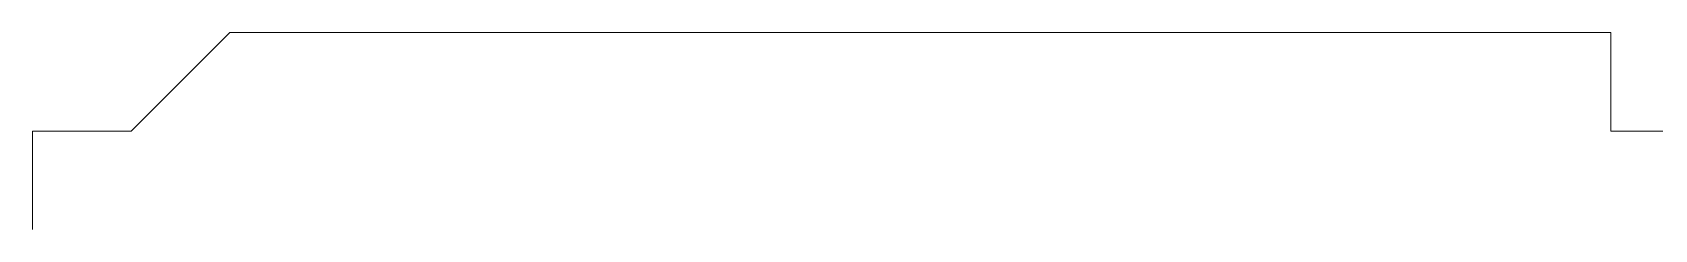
# Model space of a CAD drawing. Header units: millimetres. Extents: x -37049 to 129367, y 25385 to 90033.
# Drawn here: x 23920 to 24635, y 46497 to 46584 of the extents above; entities that cross this region are included whole.
import ezdxf

# ---------------------------------------------------------------- set-up
doc = ezdxf.new("R2010")
doc.units = ezdxf.units.MM
doc.header["$MEASUREMENT"] = 0
doc.layers.add('NCAY', color=3, linetype='Continuous', lineweight=13)

# ---------------------------------------------------------------- blocks, each defined once
blk = doc.blocks.new('A$C1A0A3921')
at = {"layer": 'NCAY'}
for p, q in [((43.47, 390.79), (86.95, 434.21)), ((86.95, 434.21), (695.56, 434.21)), ((695.56, 434.21), (695.56, 390.79)), ((0, 347.37), (0, 390.79)), ((0, 390.79), (43.47, 390.79)), ((695.56, 390.79), (739.04, 390.79))]:
    blk.add_line(p, q, dxfattribs=at)

msp = doc.modelspace()

# ---------------------------------------------------------------- block references
at = {"layer": 'NCAY', "ltscale": 30}
msp.add_blockref('A$C1A0A3921', (23919.96, 46149.74), dxfattribs=at)

doc.saveas('drawing.dxf')
